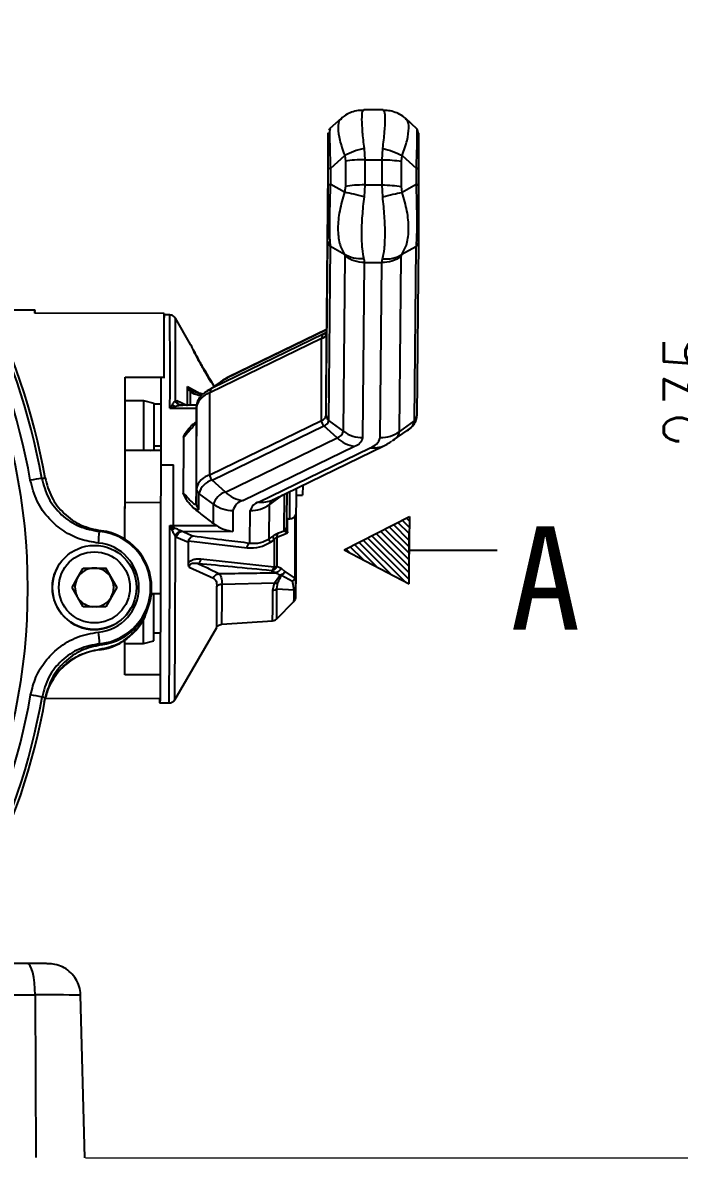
# Model space of a CAD drawing. Header units: millimetres. Extents: x 2104 to 4053, y 855 to 2233.
# Drawn here: x 2743.7 to 2845.3, y 1947.5 to 2122.7 of the extents above; entities that cross this region are included whole.
import ezdxf

# ---------------------------------------------------------------- set-up
doc = ezdxf.new("R2010")
doc.units = ezdxf.units.MM
doc.layers.add('layer 1', color=7, linetype='Continuous')
doc.layers.add('文字', color=7, linetype='Continuous', lineweight=13)
doc.layers.add('标注', color=3, linetype='Continuous', lineweight=13)
doc.styles.add('SLDTEXTSTYLE1', font='txt.shx', dxfattribs={"width": 0.7, "bigfont": 'gbcbig.shx'})
doc.styles.add('STYLE1', font='txt.shx', dxfattribs={"width": 0.8, "height": 3, "bigfont": 'hzdx.shx'})
doc.dimstyles.new('SLDDIMSTYLE12$0', dxfattribs={"dimtxt": 12, "dimasz": 10, "dimexe": 0, "dimexo": 0.0625, "dimgap": 0.875, "dimtad": 1, "dimdec": 1, "dimlfac": 1.8, "dimrnd": 1e-09, "dimzin": 12, "dimdsep": 46, "dimtxsty": 'SLDTEXTSTYLE1', "dimcen": 0.09, "dimdle": 8.16, "dimclrd": 3, "dimclre": 3, "dimadec": 0, "dimazin": 3, "dimtfac": 1, "dimtdec": 1, "dimtofl": 0, "dimtmove": 0, "dimatfit": 3, "dimfxl": 0, "dimfrac": 2, "dimtolj": 1, "dimlwd": 5, "dimlwe": 5, "dimarcsym": 0})

# ---------------------------------------------------------------- blocks, each defined once
blk = doc.blocks.new('*D57')
at = {"layer": 'Defpoints', "color": 0, "transparency": 16777216}
for p in [(2841.77, 2184.35), (2753.36, 1947.15), (2853.77, 1947.15)]:
    blk.add_point(p, dxfattribs=at)
at = {"layer": '标注', "color": 3, "lineweight": 5, "transparency": 16777216}
blk.add_line((2841.83, 2184.35), (2853.77, 2184.35), dxfattribs=at)
at = {"layer": '标注', "color": 3, "linetype": 'Continuous', "lineweight": 5, "transparency": 16777216}
for p, q in [((2853.77, 2174.35), (2853.77, 1957.15)), ((2753.42, 1947.15), (2853.77, 1947.15))]:
    blk.add_line(p, q, dxfattribs=at)
at = {"layer": '标注', "color": 3, "transparency": 16777216}
for points in [[(2852.1, 2174.35), (2855.44, 2174.35), (2853.77, 2184.35)], [(2852.1, 1957.15), (2855.44, 1957.15), (2853.77, 1947.15)]]:
    blk.add_solid(points, dxfattribs=at)
at = {"layer": '标注', "color": 0, "transparency": 16777216, "insert": (2847.9, 2065.75), "char_height": 10, "attachment_point": 5, "rotation": 90, "style": 'SLDTEXTSTYLE1'}
blk.add_mtext('\\A1;235', dxfattribs=at)

msp = doc.modelspace()

# ---------------------------------------------------------------- hatches: boundary and pattern name
at = {"layer": 'layer 1'}
h = msp.add_hatch(dxfattribs=at)
h.set_pattern_fill('ANSI31', color=256, scale=0.225, angle=90)
h.set_pattern_definition([(135, (1593.9012, -5076.5057), (-0.50513941, -0.50513941), [])])
h.paths.add_polyline_path([(2803.572, 2046.308), (2793.465, 2041.166), (2803.501, 2035.886), (2803.501, 2041.098)])

# ---------------------------------------------------------------- linework, layer by layer
at = {"color": 7, "linetype": 'Continuous', "lineweight": 25}
for p, q in [((2796.481, 2109.137), (2796.37, 2109.012)), ((2799.459, 2109.19), (2796.481, 2109.195)), ((2799.574, 2109.006), (2799.459, 2109.132)), ((2792.959, 2107.848), (2791.228, 2106.296)), ((2793.025, 2107.771), (2792.919, 2107.702)), ((2803.024, 2107.681), (2802.918, 2107.748)), ((2804.702, 2106.269), (2802.985, 2107.824)), ((2790.959, 2105.375), (2790.755, 2083.159)), ((2791.366, 2100.188), (2793.525, 2102.125)), ((2793.525, 2102.125), (2793.637, 2101.253)), ((2796.529, 2103.22), (2796.639, 2101.475)), ((2799.306, 2101.47), (2799.421, 2103.214)), ((2802.304, 2101.237), (2802.417, 2102.108)), ((2802.417, 2102.108), (2804.566, 2100.163)), ((2790.96, 2097.475), (2790.964, 2100.006)), ((2791.362, 2097.656), (2791.366, 2100.188)), ((2793.637, 2101.253), (2793.631, 2097.358)), ((2796.639, 2101.475), (2796.633, 2097.581)), ((2796.639, 2101.475), (2799.306, 2101.47)), ((2799.3, 2097.576), (2799.306, 2101.47)), ((2802.298, 2097.342), (2802.304, 2101.237)), ((2804.566, 2100.163), (2804.562, 2097.632)), ((2804.964, 2099.98), (2804.96, 2097.448)), ((2793.517, 2096.448), (2791.362, 2097.656)), ((2793.631, 2097.358), (2793.517, 2096.448)), ((2796.633, 2097.581), (2796.518, 2095.76)), ((2796.633, 2097.581), (2799.3, 2097.576)), ((2799.41, 2095.754), (2799.3, 2097.576)), ((2802.409, 2096.431), (2802.298, 2097.342)), ((2804.562, 2097.632), (2802.409, 2096.431)), ((2790.687, 2061.921), (2790.935, 2088.823)), ((2791.086, 2061.141), (2791.334, 2088.043)), ((2793.489, 2086.834), (2791.334, 2088.043)), ((2804.534, 2088.018), (2802.381, 2086.818)), ((2804.534, 2088.018), (2804.286, 2061.116)), ((2804.935, 2088.796), (2804.687, 2061.894)), ((2793.35, 2059.481), (2793.599, 2086.543)), ((2793.489, 2086.834), (2793.599, 2086.543)), ((2796.489, 2086.146), (2796.598, 2085.564)), ((2799.265, 2085.559), (2799.381, 2086.141)), ((2802.017, 2059.465), (2802.266, 2086.527)), ((2802.266, 2086.527), (2802.381, 2086.818)), ((2796.349, 2058.502), (2796.598, 2085.564)), ((2796.598, 2085.564), (2799.265, 2085.559)), ((2799.016, 2058.497), (2799.265, 2085.559)), ((2790.752, 2082.554), (2790.732, 2077.766)), ((2745.6, 2078.211), (2738.797, 2078.223)), ((2745.543, 2077.843), (2745.659, 2077.842)), ((2745.595, 2078.211), (2745.584, 2078.211)), ((2745.659, 2077.842), (2745.595, 2078.203)), ((2765.6, 2077.706), (2745.6, 2077.743)), ((2765.6, 2077.706), (2765.598, 2077.074)), ((2765.599, 2077.672), (2765.599, 2077.474)), ((2765.599, 2077.672), (2765.599, 2077.672)), ((2765.599, 2077.474), (2765.599, 2077.672)), ((2766.484, 2077.472), (2765.599, 2077.474)), ((2769.69, 2072.899), (2767.35, 2076.971)), ((2790.727, 2076.858), (2790.706, 2074.578)), ((2789.953, 2073.81), (2772.674, 2065.41)), ((2790.316, 2074.55), (2773.037, 2066.149)), ((2790.712, 2075.176), (2775.093, 2067.583)), ((2790.712, 2075.229), (2775.618, 2067.891)), ((2789.934, 2061.153), (2789.953, 2073.81)), ((2790.316, 2074.55), (2790.708, 2074.823)), ((2790.687, 2061.921), (2790.706, 2074.578)), ((2759.574, 2064.217), (2759.581, 2067.852)), ((2759.581, 2067.852), (2765.581, 2067.841)), ((2765.581, 2067.696), (2765.581, 2067.841)), ((2774.241, 2067.094), (2772.085, 2065.604)), ((2773.037, 2066.149), (2775.093, 2067.583)), ((2769.227, 2066.404), (2769.362, 2066.082)), ((2769.227, 2066.404), (2769.421, 2066.149)), ((2769.227, 2066.404), (2771.183, 2065.307)), ((2771.109, 2065.345), (2770.19, 2065.598)), ((2771.754, 2065.238), (2771.033, 2065.357)), ((2772.655, 2052.752), (2772.674, 2065.41)), ((2762.468, 2064.212), (2759.574, 2064.217)), ((2764.067, 2063.78), (2762.468, 2064.212)), ((2765.063, 2063.698), (2764.068, 2063.7)), ((2766.501, 2063.04), (2766.878, 2063.64)), ((2766.501, 2063.04), (2767.253, 2063.33)), ((2767.367, 2064.233), (2767.55, 2064.179)), ((2769.226, 2063.438), (2767.55, 2064.179)), ((2767.992, 2063.505), (2767.907, 2063.578)), ((2767.911, 2063.584), (2767.946, 2063.585)), ((2770.627, 2063.514), (2768.171, 2063.518)), ((2768.232, 2063.517), (2768.416, 2063.491)), ((2770.602, 2063.298), (2770.58, 2060.938)), ((2770.583, 2050.64), (2770.602, 2063.298)), ((2766.501, 2063.04), (2770.6, 2063.033)), ((2772.655, 2052.752), (2789.934, 2061.153)), ((2773.016, 2051.934), (2790.295, 2060.335)), ((2792.346, 2058.458), (2790.295, 2060.335)), ((2793.35, 2059.481), (2791.086, 2061.141)), ((2804.286, 2061.116), (2802.017, 2059.465)), ((2775.067, 2050.057), (2792.346, 2058.458)), ((2801.048, 2058.098), (2803.204, 2059.588)), ((2765.059, 2056.492), (2759.56, 2056.502)), ((2763.515, 2056.494), (2764.053, 2056.638)), ((2765.05, 2057.182), (2764.058, 2057.184)), ((2777.783, 2048.79), (2795.062, 2057.19)), ((2780.198, 2048.529), (2797.478, 2056.929)), ((2782.392, 2048.9), (2799.671, 2057.301)), ((2765.068, 2054.316), (2767.068, 2054.312)), ((2775.067, 2050.057), (2773.016, 2051.934)), ((2787.029, 2051.155), (2787.025, 2049.6)), ((2770.562, 2048.281), (2770.583, 2050.64)), ((2770.96, 2047.501), (2770.982, 2049.861)), ((2773.246, 2048.201), (2770.982, 2049.861)), ((2783.912, 2049.639), (2781.913, 2048.185)), ((2784.181, 2049.77), (2784.129, 2044.109)), ((2784.577, 2049.963), (2784.542, 2046.126)), ((2786.054, 2049.602), (2787.025, 2049.6)), ((2759.545, 2048.502), (2765.044, 2048.492)), ((2773.219, 2045.222), (2773.246, 2048.201)), ((2781.864, 2042.869), (2781.913, 2048.185)), ((2782.396, 2048.904), (2782.392, 2048.9)), ((2776.245, 2047.222), (2776.215, 2044.004)), ((2778.865, 2042.2), (2778.911, 2047.217)), ((2784.542, 2046.126), (2784.53, 2044.887)), ((2784.54, 2045.955), (2785.039, 2045.954)), ((2766.474, 2044.91), (2767.052, 2044.909)), ((2767.052, 2044.909), (2773.684, 2044.897)), ((2768.387, 2044.018), (2768.204, 2044.075)), ((2768.387, 2044.018), (2776.215, 2044.004)), ((2784.129, 2044.109), (2784.26, 2044.043)), ((2784.26, 2044.042), (2784.68, 2043.775)), ((2784.519, 2044.521), (2784.503, 2044.664)), ((2784.54, 2044.439), (2784.511, 2044.481)), ((2784.529, 2044.876), (2784.529, 2044.646)), ((2784.529, 2044.646), (2784.566, 2044.431)), ((2784.566, 2044.431), (2784.68, 2043.775)), ((2767.519, 2043.122), (2767.336, 2043.23)), ((2767.519, 2043.122), (2769.349, 2042.353)), ((2769.372, 2042.523), (2778.431, 2041.476)), ((2781.864, 2042.869), (2782.447, 2043.273)), ((2782.03, 2042.321), (2782.612, 2042.711)), ((2782.602, 2038.47), (2771.285, 2039.697)), ((2749.105, 2038.457), (2749.093, 2038.435)), ((2751.346, 2035.331), (2753.069, 2038.336)), ((2752.201, 2036.821), (2753.062, 2038.324)), ((2753.062, 2038.324), (2753.069, 2038.336)), ((2753.062, 2038.324), (2754.794, 2038.329)), ((2753.069, 2038.336), (2756.533, 2038.347)), ((2754.794, 2038.329), (2756.526, 2038.335)), ((2756.526, 2038.335), (2756.533, 2038.347)), ((2756.526, 2038.335), (2757.397, 2036.838)), ((2756.533, 2038.347), (2758.274, 2035.353)), ((2769.494, 2038.455), (2773.216, 2036.779)), ((2782.652, 2036.046), (2783.472, 2037.203)), ((2783.015, 2038.639), (2783.678, 2038.318)), ((2783.678, 2038.318), (2784.268, 2037.793)), ((2783.755, 2037.218), (2785.468, 2036.308)), ((2784.268, 2037.793), (2785.849, 2036.735)), ((2751.346, 2035.331), (2752.201, 2036.821)), ((2753.088, 2032.337), (2751.346, 2035.331)), ((2758.274, 2035.353), (2756.552, 2032.347)), ((2757.397, 2036.838), (2758.267, 2035.341)), ((2774.559, 2035.867), (2782.652, 2036.046)), ((2782.403, 2034.912), (2782.652, 2036.046)), ((2783.041, 2035.121), (2783.167, 2036.034)), ((2785.701, 2034.969), (2785.468, 2036.308)), ((2785.987, 2035.476), (2785.966, 2036.887)), ((2764.002, 2034.219), (2763.615, 2034.323)), ((2763.62, 2034.378), (2765, 2034.375)), ((2783.041, 2035.121), (2785.701, 2034.969)), ((2756.552, 2032.347), (2753.088, 2032.337)), ((2760.5, 2032.199), (2760.512, 2032.221)), ((2783.012, 2030.48), (2785.685, 2033.143)), ((2774.524, 2029.657), (2782.374, 2030.191)), ((2763.996, 2028.342), (2764.986, 2028.34)), ((2767.238, 2017.971), (2773.727, 2029.161)), ((2759.494, 2021.839), (2759.504, 2026.656)), ((2759.504, 2026.656), (2762.388, 2026.65)), ((2762.388, 2026.65), (2763.989, 2027.076)), ((2755.62, 2025.785), (2755.62, 2025.706)), ((2764.981, 2021.829), (2759.494, 2021.839)), ((2747.316, 2018.207), (2764.949, 2018.174)), ((2764.949, 2017.475), (2766.371, 2017.473)), ((2744.444, 1977.176), (2742.395, 1977.182)), ((2745.642, 1972.333), (2745.769, 1947.191)), ((2753.354, 1947.147), (2752.677, 1972.292))]:
    msp.add_line(p, q, dxfattribs=at)
at = {"color": 7, "linetype": 'Continuous', "lineweight": 25, "flags": 128}
for points in [[(2745.6, 2077.743), (2745.6, 2077.951), (2745.6, 2078.098), (2745.6, 2078.184), (2745.6, 2078.211), (2745.6, 2078.182)], [(2765.581, 2067.841), (2765.584, 2069.691), (2765.588, 2071.386), (2765.59, 2072.914), (2765.593, 2074.263), (2765.595, 2075.425), (2765.597, 2076.39), (2765.598, 2077.152), (2765.6, 2077.706)], [(2759.534, 2042.789), (2759.534, 2042.857), (2759.54, 2046.181), (2759.546, 2049.529), (2759.553, 2052.861), (2759.559, 2056.135), (2759.565, 2059.31), (2759.571, 2062.345), (2759.576, 2065.205), (2759.581, 2067.852)], [(2765.081, 2067.697), (2765.08, 2065.948), (2765.079, 2063.284), (2765.076, 2060.435), (2765.072, 2057.434), (2765.068, 2054.316)], [(2774.365, 2067.178), (2774.307, 2067.139), (2774.241, 2067.094)], [(2775.093, 2067.583), (2774.673, 2067.363), (2774.365, 2067.178)], [(2775.093, 2067.583), (2775.393, 2067.772), (2775.618, 2067.891)], [(2769.226, 2063.438), (2769.226, 2063.83), (2769.226, 2064.217), (2769.226, 2064.597), (2769.226, 2064.971), (2769.226, 2065.339), (2769.227, 2065.701), (2769.227, 2066.056), (2769.227, 2066.404)], [(2769.659, 2063.515), (2769.659, 2063.827), (2769.659, 2064.138), (2769.659, 2064.445), (2769.659, 2064.748), (2769.659, 2065.046), (2769.659, 2065.341), (2769.659, 2065.63)], [(2759.56, 2056.502), (2759.56, 2056.568), (2759.561, 2057.117), (2759.562, 2057.969), (2759.564, 2059.042), (2759.567, 2060.23), (2759.569, 2061.417), (2759.571, 2062.486), (2759.572, 2063.333), (2759.573, 2063.876), (2759.574, 2064.06)], [(2770.58, 2060.938), (2770.579, 2059.437), (2770.577, 2057.904), (2770.575, 2056.344), (2770.572, 2054.761), (2770.57, 2053.159), (2770.567, 2051.542), (2770.564, 2049.915), (2770.562, 2048.281)], [(2768.574, 2058.516), (2768.572, 2057.483), (2768.571, 2056.437), (2768.57, 2055.378), (2768.568, 2054.309), (2768.566, 2053.231), (2768.565, 2052.144), (2768.563, 2051.052), (2768.561, 2049.955)], [(2800.924, 2058.014), (2800.982, 2058.053), (2801.048, 2058.098)], [(2765.068, 2054.316), (2765.063, 2051.118), (2765.057, 2047.877), (2765.051, 2044.631), (2765.044, 2041.419), (2765.037, 2038.277), (2765.029, 2035.244), (2765.021, 2032.354), (2765.013, 2029.641), (2765.005, 2027.137), (2764.996, 2024.872), (2764.988, 2022.872), (2764.98, 2021.16), (2764.973, 2019.757), (2764.965, 2018.679), (2764.959, 2017.938), (2764.952, 2017.544), (2764.947, 2017.5), (2764.942, 2017.808), (2764.939, 2018.174)], [(2767.052, 2044.909), (2767.054, 2046.09), (2767.056, 2047.273), (2767.058, 2048.456), (2767.061, 2049.637), (2767.063, 2050.816), (2767.064, 2051.989), (2767.066, 2053.155), (2767.068, 2054.312)], [(2759.534, 2042.789), (2759.536, 2043.716), (2759.541, 2046.46), (2759.545, 2048.502)], [(2784.68, 2043.775), (2784.681, 2044.238), (2784.682, 2044.704), (2784.683, 2045.173), (2784.684, 2045.643), (2784.685, 2046.083)], [(2785.849, 2036.735), (2785.855, 2038.492), (2785.861, 2040.478), (2785.866, 2042.642), (2785.872, 2044.93), (2785.875, 2046.402)], [(2786.002, 2037.121), (2786.008, 2038.815), (2786.014, 2040.729), (2786.019, 2042.815), (2786.025, 2045.02), (2786.028, 2046.788)], [(2783.275, 2043.759), (2783.753, 2043.955), (2784.129, 2044.109)], [(2769.341, 2039.115), (2769.342, 2039.513), (2769.343, 2039.913), (2769.344, 2040.316), (2769.345, 2040.72), (2769.346, 2041.126), (2769.347, 2041.533), (2769.348, 2041.942), (2769.349, 2042.353)], [(2782.612, 2042.711), (2782.611, 2042.162), (2782.61, 2041.618), (2782.609, 2041.079), (2782.607, 2040.545), (2782.606, 2040.016), (2782.604, 2039.494), (2782.603, 2038.979), (2782.602, 2038.47)], [(2783.027, 2043.101), (2783.025, 2042.523), (2783.024, 2041.949), (2783.023, 2041.381), (2783.021, 2040.819), (2783.02, 2040.263), (2783.018, 2039.714), (2783.017, 2039.172), (2783.015, 2038.639)], [(2783.027, 2043.101), (2783.953, 2043.479), (2784.68, 2043.775)], [(2759.494, 2021.839), (2759.498, 2023.603), (2759.502, 2025.673), (2759.504, 2027.166)], [(2759.504, 2026.656), (2759.504, 2026.766), (2759.504, 2027.166)], [(2745.642, 1972.333), (2745.615, 1973.288), (2745.544, 1974.201), (2745.432, 1975.039), (2745.283, 1975.772), (2745.102, 1976.371), (2744.897, 1976.814), (2744.675, 1977.086), (2744.444, 1977.176)]]:
    msp.add_lwpolyline(points, dxfattribs=at)
at = {"color": 7, "linetype": 'Continuous', "lineweight": 25}
for centre, radius in [((2649.796, 2035.183), 94.663), ((2754.809, 2035.339), 6.5), ((2754.81, 2035.342), 5.5)]:
    msp.add_circle(centre, radius, dxfattribs=at)
for centre, radius, start, end in [((2649.793, 2035.177), 98.358, 9.97103, 80.17554), ((2649.776, 2035.144), 98.897, 9.98805, 80.15852), ((2649.796, 2035.182), 96.56, 9.97103, 80.17554), ((1282.745, 2068.536), 1483.766, 359.787804, 0.345097), ((1414.188, 2068.751), 1353.186, 359.808689, 0.348016), ((2790.843, 2073.832), 0.891, 126.27936, 181.38624), ((2789.657, 2074.853), 1.084, 285.80968, 345.28933), ((2789.186, 2076.946), 2.65, 295.24418, 305.37832), ((2768.926, 2066.53), 0.625, 314.19082, 322.46077), ((2770.809, 2064.788), 1.425, 134.50456, 143.7613), ((2773.486, 2062.541), 2.982, 105.80968, 165.28933), ((2775.356, 2061.017), 5.632, 114.31767, 132.14262), ((2773.564, 2065.431), 0.891, 126.27965, 181.38624), ((1717.396, 2061.98), 1045.074, 359.699377, 0.122379), ((2038.781, 2061.575), 725.29, 359.609932, 0.174176), ((2767.889, 2064.483), 1.317, 219.82595, 241.14282), ((2789.639, 2062.196), 1.084, 285.80968, 345.28934), ((2791.653, 2061.923), 0.966, 180.13473, 234.04922), ((2803.722, 2061.899), 0.965, 305.75488, 359.70234), ((2791.052, 2061.157), 1.118, 180.24064, 227.4025), ((2789.985, 2061.43), 1.138, 285.80916, 345.29049), ((2802.211, 2061.439), 2.1, 298.20725, 351.16182), ((2791.952, 2059.848), 1.446, 285.80968, 345.28933), ((2795.641, 2061.975), 4.819, 226.87008, 263.10388), ((2796.352, 2063.593), 5.091, 233.86445, 269.96206), ((2794.557, 2058.972), 1.852, 285.80968, 345.28933), ((2796.874, 2059.059), 2.214, 285.80968, 345.28933), ((2799.032, 2063.584), 5.087, 269.81807, 305.9323), ((2800.16, 2059.754), 1.879, 298.20725, 351.16182), ((2797.933, 2060.901), 3.997, 263.45746, 295.77052), ((2773.467, 2049.883), 2.982, 105.80968, 165.28933), ((2773.772, 2052.757), 1.118, 180.24064, 227.40217), ((2776.374, 1875.274), 179.41, 99.53162, 100.10446), ((2773.814, 2049.117), 2.927, 105.8094, 165.28943), ((2771.549, 2050.643), 0.966, 180.13471, 234.04896), ((2775.781, 2047.536), 2.62, 105.80968, 165.28933), ((2778.361, 2053.574), 4.819, 226.87009, 263.10389), ((2158.888, 2050.796), 626.169, 359.556913, 359.945099), ((2277.005, 2050.942), 509.052, 359.55152, 359.97077), ((2776.248, 2052.313), 5.091, 233.86445, 269.96206), ((2778.386, 2046.66), 2.214, 105.80968, 165.28933), ((2780.703, 2046.747), 1.852, 105.80968, 165.28933), ((2778.928, 2052.304), 5.087, 269.81792, 305.9322), ((2780.654, 2052.5), 3.997, 263.45746, 295.77041), ((2782.931, 2048.028), 1.03, 118.70132, 171.24577), ((2431.107, 2072.725), 325.761, 354.62321, 354.93873), ((2754.793, 2035.311), 8.712, 275.44582, 84.70086), ((2754.776, 2035.279), 8.89, 276.98978, 83.15691), ((-1020.547, 2045.395), 3787.021, 359.577542, 359.992665), ((2769.345, 2041.938), 3.526, 130.58235, 137.10171), ((-618.797, 2043.654), 3386.133, 359.565433, 359.992842), ((2783.401, 2043.249), 0.954, 178.53629, 214.28679), ((2783.923, 2043.139), 0.897, 136.25638, 182.45189), ((2754.796, 2035.317), 6.912, 275.44583, 84.70085), ((2754.796, 2035.317), 6.5, 151.3368, 331.33626), ((2754.803, 2035.329), 3, 90.17977, 150.17994), ((2754.803, 2035.329), 3, 30.18021, 90.17985), ((2782.395, 2039.575), 1.123, 280.60062, 303.54163), ((2785.066, 2037.154), 0.937, 295.39792, 358.00277), ((2785.413, 2037.132), 0.59, 317.63471, 358.94086), ((2754.803, 2035.329), 3, 150.18007, 204.99697), ((2754.803, 2035.329), 3, 330.18008, 30.18027), ((2368.24, 2034.622), 405.523, 359.22834, 0.13034), ((2384.227, 2034.951), 390.333, 359.22278, 0.13442), ((2784.887, 2037.208), 1.072, 302.82082, 333.78084), ((2754.803, 2035.329), 3, 215.36346, 264.93578), ((2754.803, 2035.329), 3, 275.42388, 330.17995), ((2038.716, 2032.014), 725.29, 359.609932, 0.174176), ((2433.884, 2034.707), 348.52, 359.25748, 0.03361), ((2438.195, 2034.931), 344.845, 359.26054, 0.03172), ((2708.407, 2034.707), 77.294, 358.84083, 0.19433), ((2754.518, 2034.538), 8.9, 277.11175, 344.0623), ((2227.626, 2030.51), 534.776, 359.58645, 359.98901), ((2520.952, 2005.639), 235.606, 5.1137, 5.55264), ((2756.858, 2015.783), 10, 97.11174, 169.98691), ((2649.798, 2035.182), 96.559, 279.97048, 350.17569), ((2649.795, 2035.177), 98.356, 279.97048, 350.17569), ((2649.777, 2035.145), 98.896, 279.98751, 350.15867), ((2719.993, 1872.188), 148.628, 79.64479, 80.33698), ((2747.573, 3167.627), 1195.295, 269.54424, 269.907443), ((2745.908, 1421.747), 550.586, 89.29554, 90.02769)]:
    msp.add_arc(centre, radius, start, end, dxfattribs=at)
msp.add_ellipse((2744.551, 2048.213), major_axis=(1.033, 29.998), ratio=0.0060211, start_param=0.000196, end_param=0.1570316, dxfattribs=at)
for points, knots in [([(2796.373, 2109.123), (2796.032, 2109.105), (2795.342, 2109.069), (2794.348, 2108.746), (2793.504, 2108.308), (2793.066, 2107.907), (2792.885, 2107.742)], [0, 0, 0, 0, 0.2655793, 0.5371604, 0.8089121, 1, 1, 1, 1]), ([(2796.37, 2109.012), (2796.325, 2108.983), (2796.18, 2108.891), (2796.128, 2107.786), (2796.21, 2105.871), (2796.422, 2104.105), (2796.529, 2103.22)], [0, 0, 0, 0, 0.130481, 0.4195627, 0.708722, 1, 1, 1, 1]), ([(2799.421, 2103.214), (2799.529, 2104.1), (2799.744, 2105.864), (2799.826, 2107.779), (2799.77, 2108.885), (2799.62, 2108.977), (2799.574, 2109.006)], [0, 0, 0, 0, 0.291277, 0.580435, 0.8695156, 1, 1, 1, 1]), ([(2803.007, 2107.762), (2802.842, 2107.914), (2802.42, 2108.301), (2801.595, 2108.731), (2800.603, 2109.058), (2799.913, 2109.098), (2799.572, 2109.117)], [0, 0, 0, 0, 0.1773745, 0.4537399, 0.7299254, 1, 1, 1, 1]), ([(2792.919, 2107.702), (2792.865, 2107.673), (2792.551, 2107.503), (2792.453, 2106.429), (2792.662, 2104.582), (2793.237, 2102.946), (2793.525, 2102.125)], [0, 0, 0, 0, 0.063268, 0.3746954, 0.6862063, 1, 1, 1, 1]), ([(2802.417, 2102.108), (2802.707, 2102.928), (2803.285, 2104.562), (2803.492, 2106.408), (2803.392, 2107.481), (2803.076, 2107.652), (2803.024, 2107.681)], [0, 0, 0, 0, 0.3142358, 0.6261853, 0.9380513, 1, 1, 1, 1]), ([(2790.964, 2100.006), (2790.965, 2100.771), (2790.967, 2102.194), (2790.968, 2103.902), (2790.967, 2105.118), (2790.965, 2105.77), (2790.961, 2105.513), (2790.959, 2105.375)], [0, 0, 0, 0, 0.20872371, 0.38836947, 0.55468562, 0.75997191, 1, 1, 1, 1]), ([(2791.231, 2106.287), (2791.221, 2106.278), (2791.151, 2106.215), (2791.107, 2106.131), (2791.069, 2106.06)], [0, 0, 0, 0, 0.15119103, 1, 1, 1, 1]), ([(2791.366, 2100.188), (2791.329, 2101.268), (2791.262, 2103.27), (2791.234, 2105.363), (2791.25, 2106.348), (2791.29, 2106.242), (2791.303, 2106.211)], [0, 0, 0, 0, 0.3258743, 0.6036927, 0.8816137, 1, 1, 1, 1]), ([(2804.627, 2106.183), (2804.64, 2106.214), (2804.686, 2106.318), (2804.705, 2105.323), (2804.676, 2103.228), (2804.604, 2101.235), (2804.566, 2100.163)], [0, 0, 0, 0, 0.118836, 0.3972893, 0.6759167, 1, 1, 1, 1]), ([(2804.964, 2103.659), (2804.964, 2104.086), (2804.964, 2105.008), (2804.93, 2105.836), (2804.735, 2106.111), (2804.666, 2106.208)], [0, 0, 0, 0, 0.358739, 0.7752182, 1, 1, 1, 1]), ([(2804.959, 2105.349), (2804.961, 2105.476), (2804.964, 2105.714), (2804.967, 2105.291), (2804.968, 2104.273), (2804.967, 2102.491), (2804.965, 2100.86), (2804.964, 2099.98)], [0, 0, 0, 0, 0.2085412, 0.3881399, 0.5544367, 0.759769, 1, 1, 1, 1]), ([(2796.529, 2103.219), (2795.985, 2103.08), (2794.897, 2102.8), (2793.983, 2102.35), (2793.525, 2102.125)], [0, 0, 0, 0, 0.50000229, 1, 1, 1, 1]), ([(2799.421, 2103.214), (2799.961, 2103.073), (2801.047, 2102.79), (2801.959, 2102.336), (2802.417, 2102.108)], [0, 0, 0, 0, 0.4968674, 1, 1, 1, 1]), ([(2790.936, 2089.072), (2790.938, 2089.244), (2790.94, 2089.625), (2790.945, 2090.821), (2790.951, 2092.554), (2790.956, 2094.868), (2790.959, 2096.562), (2790.96, 2097.475)], [0, 0, 0, 0, 0.1567304, 0.348086, 0.5252691, 0.7440429, 1, 1, 1, 1]), ([(2791.334, 2088.043), (2791.299, 2088.434), (2791.234, 2089.16), (2791.212, 2091.485), (2791.25, 2094.427), (2791.323, 2096.527), (2791.362, 2097.656)], [0, 0, 0, 0, 0.2702915, 0.5008839, 0.7316205, 1, 1, 1, 1]), ([(2804.562, 2097.632), (2804.597, 2096.493), (2804.663, 2094.383), (2804.686, 2091.436), (2804.647, 2089.126), (2804.573, 2088.405), (2804.534, 2088.018)], [0, 0, 0, 0, 0.2705363, 0.5011773, 0.7319034, 1, 1, 1, 1]), ([(2804.96, 2097.448), (2804.959, 2096.658), (2804.957, 2095.189), (2804.952, 2093.072), (2804.947, 2091.209), (2804.941, 2089.6), (2804.937, 2089.078), (2804.935, 2088.796)], [0, 0, 0, 0, 0.2087237, 0.3883695, 0.5546856, 0.7599719, 1, 1, 1, 1]), ([(2793.517, 2096.448), (2793.227, 2095.483), (2792.651, 2093.56), (2792.409, 2090.804), (2792.636, 2088.407), (2793.204, 2087.36), (2793.489, 2086.834)], [0, 0, 0, 0, 0.2509317, 0.5000153, 0.7490533, 1, 1, 1, 1]), ([(2796.518, 2095.76), (2795.978, 2095.89), (2794.891, 2096.153), (2793.977, 2096.349), (2793.517, 2096.448)], [0, 0, 0, 0, 0.4968674, 1, 1, 1, 1]), ([(2796.518, 2095.76), (2796.409, 2094.753), (2796.191, 2092.747), (2796.097, 2089.958), (2796.176, 2087.595), (2796.385, 2086.63), (2796.489, 2086.146)], [0, 0, 0, 0, 0.2509316, 0.5000152, 0.7490533, 1, 1, 1, 1]), ([(2799.381, 2086.141), (2799.491, 2086.624), (2799.709, 2087.588), (2799.804, 2089.951), (2799.724, 2092.741), (2799.515, 2094.747), (2799.41, 2095.754)], [0, 0, 0, 0, 0.2509467, 0.4999848, 0.7490685, 1, 1, 1, 1]), ([(2799.41, 2095.754), (2799.953, 2095.884), (2801.041, 2096.142), (2801.953, 2096.335), (2802.409, 2096.431)], [0, 0, 0, 0, 0.5000008, 1, 1, 1, 1]), ([(2802.381, 2086.818), (2802.671, 2087.342), (2803.248, 2088.387), (2803.49, 2090.783), (2803.263, 2093.54), (2802.694, 2095.465), (2802.409, 2096.431)], [0, 0, 0, 0, 0.2509467, 0.4999847, 0.7490684, 1, 1, 1, 1]), ([(2796.489, 2086.146), (2795.945, 2086.138), (2794.858, 2086.122), (2793.945, 2086.597), (2793.489, 2086.834)], [0, 0, 0, 0, 0.4999999, 1, 1, 1, 1]), ([(2799.381, 2086.141), (2799.921, 2086.13), (2801.008, 2086.109), (2801.921, 2086.581), (2802.381, 2086.818)], [0, 0, 0, 0, 0.49686744, 1, 1, 1, 1]), ([(2790.755, 2083.159), (2790.754, 2083.084), (2790.753, 2082.947), (2790.752, 2082.676), (2790.752, 2082.554)], [0, 0, 0, 0, 0.5508938, 1, 1, 1, 1]), ([(2767.364, 2076.929), (2767.338, 2076.979), (2767.263, 2077.126), (2767.043, 2077.318), (2766.763, 2077.458), (2766.569, 2077.457), (2766.492, 2077.457)], [0, 0, 0, 0, 0.1582571, 0.4672751, 0.7878151, 1, 1, 1, 1]), ([(2790.732, 2077.766), (2790.731, 2077.56), (2790.729, 2077.156), (2790.728, 2076.956), (2790.727, 2076.858)], [0, 0, 0, 0, 0.5097088, 1, 1, 1, 1]), ([(2769.655, 2072.954), (2769.654, 2072.954), (2769.642, 2072.974), (2769.671, 2072.903), (2769.746, 2072.732), (2769.938, 2072.325), (2770.331, 2071.525), (2770.775, 2070.689), (2771.008, 2070.251)], [0, 0, 0, 0, 0.0035147, 0.1343787, 0.2670283, 0.4024902, 0.6866685, 1, 1, 1, 1]), ([(2772.027, 2068.653), (2771.741, 2069.148), (2771.182, 2070.115), (2770.553, 2071.278), (2770.164, 2072.012), (2769.94, 2072.435), (2769.776, 2072.745), (2769.718, 2072.848), (2769.69, 2072.899)], [0, 0, 0, 0, 0.2761052, 0.5399605, 0.6646183, 0.7810211, 0.8926751, 1, 1, 1, 1]), ([(2771.008, 2070.251), (2771.283, 2069.754), (2771.833, 2068.76), (2772.684, 2067.372), (2773.106, 2066.747), (2773.308, 2066.449)], [0, 0, 0, 0, 0.3429205, 0.6863659, 1, 1, 1, 1]), ([(2773.356, 2066.483), (2773.185, 2066.753), (2772.813, 2067.339), (2772.302, 2068.193), (2772.027, 2068.653)], [0, 0, 0, 0, 0.4613627, 1, 1, 1, 1]), ([(2775.618, 2067.891), (2775.334, 2067.754), (2774.943, 2067.565), (2774.577, 2067.301), (2774.478, 2067.229)], [0, 0, 0, 0, 0.7275003, 1, 1, 1, 1]), ([(2769.362, 2066.082), (2769.412, 2065.988), (2769.499, 2065.828), (2769.612, 2065.689), (2769.659, 2065.63)], [0, 0, 0, 0, 0.5830316, 1, 1, 1, 1]), ([(2769.81, 2065.804), (2769.734, 2065.861), (2769.592, 2065.966), (2769.475, 2066.091), (2769.421, 2066.149)], [0, 0, 0, 0, 0.5364801, 1, 1, 1, 1]), ([(2769.659, 2065.63), (2769.781, 2065.55), (2770.043, 2065.378), (2770.614, 2065.146), (2771.042, 2065.061), (2771.322, 2065.006)], [0, 0, 0, 0, 0.2320046, 0.4979825, 1, 1, 1, 1]), ([(2769.81, 2065.804), (2769.89, 2065.754), (2770.021, 2065.672), (2770.146, 2065.62), (2770.196, 2065.6)], [0, 0, 0, 0, 0.6084364, 1, 1, 1, 1]), ([(2771.479, 2065.097), (2771.293, 2064.903), (2770.927, 2064.519), (2770.648, 2063.882), (2770.614, 2063.461), (2770.602, 2063.305)], [0, 0, 0, 0, 0.3918062, 0.7742593, 1, 1, 1, 1]), ([(2770.924, 2065.348), (2770.965, 2065.358), (2771.05, 2065.378), (2771.164, 2065.317), (2771.261, 2065.196), (2771.302, 2065.068), (2771.322, 2065.006)], [0, 0, 0, 0, 0.2454954, 0.5, 0.7545047, 1, 1, 1, 1]), ([(2766.878, 2063.64), (2766.977, 2063.783), (2767.153, 2064.034), (2767.303, 2064.173), (2767.367, 2064.233)], [0, 0, 0, 0, 0.5684211, 1, 1, 1, 1]), ([(2767.253, 2063.33), (2767.473, 2063.397), (2767.822, 2063.502), (2768.121, 2063.513), (2768.232, 2063.517)], [0, 0, 0, 0, 0.6290875, 1, 1, 1, 1]), ([(2768.232, 2063.517), (2768.137, 2063.524), (2767.942, 2063.54), (2767.678, 2063.696), (2767.469, 2063.932), (2767.4, 2064.134), (2767.367, 2064.233)], [0, 0, 0, 0, 0.2432266, 0.5000017, 0.7567759, 1, 1, 1, 1]), ([(2768.416, 2063.491), (2768.317, 2063.49), (2768.114, 2063.488), (2767.843, 2063.632), (2767.635, 2063.868), (2767.578, 2064.077), (2767.55, 2064.179)], [0, 0, 0, 0, 0.2423334, 0.4999392, 0.757578, 1, 1, 1, 1]), ([(2802.975, 2059.463), (2803.244, 2059.639), (2803.796, 2060), (2804.334, 2060.647), (2804.643, 2061.309), (2804.675, 2061.73), (2804.687, 2061.887)], [0, 0, 0, 0, 0.2864826, 0.5880535, 0.8470996, 1, 1, 1, 1]), ([(2770.529, 2060.827), (2770.505, 2060.79), (2770.451, 2060.704), (2770.287, 2060.488), (2769.955, 2060.079), (2769.356, 2059.38), (2768.854, 2058.826), (2768.574, 2058.516)], [0, 0, 0, 0, 0.0869463, 0.2001877, 0.3216681, 0.6201156, 1, 1, 1, 1]), ([(2768.574, 2058.516), (2768.766, 2058.937), (2769.05, 2059.561), (2769.543, 2060.044), (2769.704, 2060.202)], [0, 0, 0, 0, 0.6740036, 1, 1, 1, 1]), ([(2770.511, 2060.82), (2770.468, 2060.815), (2770.372, 2060.802), (2770.076, 2060.569), (2769.799, 2060.347), (2769.667, 2060.24)], [0, 0, 0, 0, 0.2958671, 0.6635897, 1, 1, 1, 1]), ([(2770.58, 2060.938), (2770.578, 2060.92), (2770.576, 2060.898), (2770.535, 2060.836), (2770.529, 2060.827)], [0, 0, 0, 0, 0.8538467, 1, 1, 1, 1]), ([(2799.671, 2057.301), (2799.955, 2057.438), (2800.346, 2057.627), (2800.712, 2057.891), (2800.812, 2057.963)], [0, 0, 0, 0, 0.7275003, 1, 1, 1, 1]), ([(2755.435, 2042.199), (2754.485, 2042.356), (2752.59, 2042.669), (2749.992, 2043.987), (2747.662, 2045.951), (2745.763, 2048.619), (2745.186, 2050.806), (2744.898, 2051.901)], [0, 0, 0, 0, 0.18727158, 0.37365379, 0.56080138, 0.77996953, 1, 1, 1, 1]), ([(2746.665, 2052.207), (2746.76, 2052.225), (2746.929, 2052.257), (2747.099, 2052.285), (2747.174, 2052.297)], [0, 0, 0, 0, 0.56, 1, 1, 1, 1]), ([(2746.665, 2052.207), (2746.956, 2051.155), (2747.536, 2049.05), (2749.629, 2046.472), (2752.374, 2044.597), (2754.523, 2044.19), (2755.598, 2043.986)], [0, 0, 0, 0, 0.2497435, 0.4995348, 0.7496229, 1, 1, 1, 1]), ([(2747.174, 2052.297), (2747.456, 2051.265), (2748.02, 2049.204), (2750.042, 2046.663), (2752.694, 2044.784), (2754.787, 2044.332), (2755.835, 2044.106)], [0, 0, 0, 0, 0.25004665, 0.49944856, 0.74939592, 1, 1, 1, 1]), ([(2770.033, 2047.706), (2769.747, 2048.008), (2769.123, 2048.669), (2768.759, 2049.502), (2768.561, 2049.955)], [0, 0, 0, 0, 0.45684715, 1, 1, 1, 1]), ([(2768.561, 2049.955), (2768.841, 2049.634), (2769.34, 2049.062), (2769.938, 2048.497), (2770.269, 2048.259), (2770.433, 2048.176), (2770.488, 2048.189), (2770.512, 2048.195)], [0, 0, 0, 0, 0.3790957, 0.6772273, 0.7984393, 0.9114532, 1, 1, 1, 1]), ([(2773.219, 2045.222), (2772.63, 2045.685), (2771.571, 2046.516), (2770.506, 2047.34), (2770.033, 2047.706)], [0, 0, 0, 0, 0.5561851, 1, 1, 1, 1]), ([(2770.033, 2047.706), (2770.175, 2047.632), (2770.448, 2047.491), (2770.739, 2047.396), (2770.925, 2047.389), (2770.949, 2047.463), (2770.96, 2047.501)], [0, 0, 0, 0, 0.2692126, 0.5180536, 0.7566326, 1, 1, 1, 1]), ([(2770.512, 2048.195), (2770.517, 2048.195), (2770.558, 2048.195), (2770.56, 2048.241), (2770.562, 2048.281)], [0, 0, 0, 0, 0.1350956, 1, 1, 1, 1]), ([(2770.562, 2048.281), (2770.562, 2048.204), (2770.563, 2048.122), (2770.592, 2048.046), (2770.594, 2048.04)], [0, 0, 0, 0, 0.928029, 1, 1, 1, 1]), ([(2770.594, 2048.04), (2770.615, 2047.974), (2770.659, 2047.836), (2770.785, 2047.649), (2770.902, 2047.55), (2770.96, 2047.501)], [0, 0, 0, 0, 0.3156421, 0.6578211, 1, 1, 1, 1]), ([(2785.04, 2045.954), (2785.164, 2045.967), (2785.387, 2045.991), (2785.654, 2046.149), (2785.831, 2046.326), (2785.94, 2046.503), (2786, 2046.659), (2786.027, 2046.777), (2786.036, 2046.847), (2786.038, 2046.881), (2786.04, 2046.904), (2786.04, 2046.913), (2786.041, 2046.919)], [0, 0, 0, 0, 0.2253581, 0.4036119, 0.5521736, 0.6775076, 0.7799635, 0.8569179, 0.8961328, 0.9227153, 0.951748, 1, 1, 1, 1]), ([(2755.835, 2044.106), (2755.79, 2044.084), (2755.711, 2044.045), (2755.632, 2044.004), (2755.598, 2043.986)], [0, 0, 0, 0, 0.56, 1, 1, 1, 1]), ([(2766.762, 2044.338), (2766.706, 2044.449), (2766.61, 2044.638), (2766.514, 2044.831), (2766.474, 2044.91)], [0, 0, 0, 0, 0.586698, 1, 1, 1, 1]), ([(2766.474, 2044.91), (2766.577, 2044.857), (2766.77, 2044.758), (2766.962, 2044.661), (2767.051, 2044.616)], [0, 0, 0, 0, 0.533477, 1, 1, 1, 1]), ([(2766.849, 2044.167), (2766.833, 2044.198), (2766.804, 2044.255), (2766.775, 2044.313), (2766.762, 2044.338)], [0, 0, 0, 0, 0.5559019, 1, 1, 1, 1]), ([(2767.225, 2044.529), (2767.161, 2044.475), (2767.029, 2044.365), (2766.91, 2044.234), (2766.849, 2044.167)], [0, 0, 0, 0, 0.4869221, 1, 1, 1, 1]), ([(2767.336, 2043.23), (2767.268, 2043.358), (2767.119, 2043.638), (2766.944, 2043.98), (2766.849, 2044.167)], [0, 0, 0, 0, 0.4544713, 1, 1, 1, 1]), ([(2767.225, 2044.529), (2767.193, 2044.545), (2767.135, 2044.574), (2767.077, 2044.603), (2767.051, 2044.616)], [0, 0, 0, 0, 0.55572045, 1, 1, 1, 1]), ([(2768.204, 2044.075), (2768.067, 2044.134), (2767.764, 2044.264), (2767.416, 2044.435), (2767.225, 2044.529)], [0, 0, 0, 0, 0.4520229, 1, 1, 1, 1]), ([(2768.204, 2044.075), (2768.109, 2044.048), (2767.915, 2043.992), (2767.651, 2043.794), (2767.439, 2043.532), (2767.37, 2043.329), (2767.336, 2043.23)], [0, 0, 0, 0, 0.2407228, 0.4965557, 0.7542523, 1, 1, 1, 1]), ([(2767.519, 2043.122), (2767.547, 2043.231), (2767.605, 2043.454), (2767.813, 2043.74), (2768.085, 2043.949), (2768.288, 2043.996), (2768.387, 2044.018)], [0, 0, 0, 0, 0.24242406, 0.50006392, 0.75766899, 1, 1, 1, 1]), ([(2768.387, 2044.018), (2768.699, 2043.884), (2769.261, 2043.643), (2769.816, 2043.401), (2770.063, 2043.294)], [0, 0, 0, 0, 0.55570711, 1, 1, 1, 1]), ([(2773.684, 2044.897), (2773.595, 2044.954), (2773.436, 2045.056), (2773.285, 2045.171), (2773.219, 2045.222)], [0, 0, 0, 0, 0.5586594, 1, 1, 1, 1]), ([(2773.684, 2044.897), (2774.109, 2044.665), (2774.935, 2044.215), (2775.797, 2044.073), (2776.215, 2044.004)], [0, 0, 0, 0, 0.5143894, 1, 1, 1, 1]), ([(2784.503, 2044.663), (2784.48, 2044.591), (2784.434, 2044.448), (2784.305, 2044.257), (2784.188, 2044.158), (2784.129, 2044.109)], [0, 0, 0, 0, 0.3324291, 0.6662145, 1, 1, 1, 1]), ([(2784.529, 2044.646), (2784.526, 2044.591), (2784.519, 2044.48), (2784.464, 2044.32), (2784.38, 2044.17), (2784.3, 2044.085), (2784.26, 2044.042)], [0, 0, 0, 0, 0.2477926, 0.5000002, 0.7522078, 1, 1, 1, 1]), ([(2784.53, 2044.887), (2784.53, 2044.811), (2784.53, 2044.734), (2784.503, 2044.663), (2784.503, 2044.663)], [0, 0, 0, 0, 0.9959527, 1, 1, 1, 1]), ([(2769.372, 2042.523), (2769.365, 2042.492), (2769.351, 2042.436), (2769.349, 2042.378), (2769.349, 2042.353)], [0, 0, 0, 0, 0.5485339, 1, 1, 1, 1]), ([(2769.372, 2042.523), (2769.404, 2042.614), (2769.471, 2042.806), (2769.641, 2043.044), (2769.822, 2043.197), (2769.965, 2043.268), (2770.038, 2043.287), (2770.063, 2043.294)], [0, 0, 0, 0, 0.2338656, 0.499894, 0.7497326, 0.9140094, 1, 1, 1, 1]), ([(2770.063, 2043.294), (2771.759, 2043.086), (2774.704, 2042.726), (2777.627, 2042.356), (2778.865, 2042.2)], [0, 0, 0, 0, 0.5762794, 1, 1, 1, 1]), ([(2778.431, 2041.476), (2779.096, 2041.452), (2780.33, 2041.408), (2781.493, 2042.033), (2782.03, 2042.321)], [0, 0, 0, 0, 0.5390753, 1, 1, 1, 1]), ([(2778.865, 2042.2), (2779.416, 2042.161), (2780.429, 2042.09), (2781.415, 2042.625), (2781.864, 2042.869)], [0, 0, 0, 0, 0.5442934, 1, 1, 1, 1]), ([(2782.03, 2042.321), (2781.999, 2042.382), (2781.937, 2042.505), (2781.88, 2042.662), (2781.852, 2042.79), (2781.86, 2042.843), (2781.864, 2042.869)], [0, 0, 0, 0, 0.2507607, 0.5055916, 0.7575122, 1, 1, 1, 1]), ([(2782.447, 2043.273), (2782.63, 2043.395), (2782.944, 2043.605), (2783.177, 2043.714), (2783.275, 2043.759)], [0, 0, 0, 0, 0.5822537, 1, 1, 1, 1]), ([(2783.027, 2043.101), (2782.997, 2043.083), (2782.934, 2043.048), (2782.79, 2042.918), (2782.683, 2042.793), (2782.612, 2042.711)], [0, 0, 0, 0, 0.2413974, 0.5018091, 1, 1, 1, 1]), ([(2778.431, 2041.476), (2778.453, 2041.561), (2778.499, 2041.735), (2778.605, 2041.954), (2778.73, 2042.122), (2778.821, 2042.174), (2778.865, 2042.2)], [0, 0, 0, 0, 0.2430444, 0.4972249, 0.7528757, 1, 1, 1, 1]), ([(2771.285, 2039.697), (2771.033, 2039.709), (2770.585, 2039.73), (2770.007, 2039.586), (2769.599, 2039.378), (2769.423, 2039.199), (2769.341, 2039.115)], [0, 0, 0, 0, 0.37521, 0.6669858, 0.8447724, 1, 1, 1, 1]), ([(2769.494, 2038.455), (2769.447, 2038.549), (2769.361, 2038.722), (2769.347, 2038.992), (2769.341, 2039.115)], [0, 0, 0, 0, 0.5416834, 1, 1, 1, 1]), ([(2770.885, 2039.004), (2770.708, 2039.031), (2770.407, 2039.077), (2770.036, 2039.053), (2769.812, 2038.988), (2769.691, 2038.929), (2769.593, 2038.854), (2769.522, 2038.758), (2769.487, 2038.655), (2769.478, 2038.552), (2769.488, 2038.489), (2769.494, 2038.455)], [0, 0, 0, 0, 0.3392548, 0.5783472, 0.6635743, 0.7304267, 0.7889961, 0.8436092, 0.8910481, 0.9412032, 1, 1, 1, 1]), ([(2770.885, 2039.004), (2770.926, 2039.029), (2771.011, 2039.081), (2771.126, 2039.241), (2771.223, 2039.448), (2771.264, 2039.615), (2771.285, 2039.697)], [0, 0, 0, 0, 0.2454954, 0.5, 0.7545046, 1, 1, 1, 1]), ([(2770.885, 2039.004), (2771.527, 2038.713), (2772.637, 2038.21), (2773.63, 2037.692), (2774.049, 2037.473)], [0, 0, 0, 0, 0.5786818, 1, 1, 1, 1]), ([(2782.202, 2037.911), (2780.191, 2038.115), (2776.453, 2038.494), (2772.645, 2038.842), (2770.885, 2039.004)], [0, 0, 0, 0, 0.5379635, 1, 1, 1, 1]), ([(2773.216, 2036.779), (2773.254, 2036.865), (2773.333, 2037.042), (2773.534, 2037.258), (2773.779, 2037.416), (2773.96, 2037.455), (2774.049, 2037.473)], [0, 0, 0, 0, 0.242306, 0.4968304, 0.7530428, 1, 1, 1, 1]), ([(2774.049, 2037.473), (2775.689, 2037.5), (2778.628, 2037.547), (2781.567, 2037.593), (2782.865, 2037.614)], [0, 0, 0, 0, 0.5582261, 1, 1, 1, 1]), ([(2774.049, 2037.473), (2774.203, 2037.31), (2774.496, 2036.999), (2774.539, 2036.231), (2774.559, 2035.867)], [0, 0, 0, 0, 0.5262167, 1, 1, 1, 1]), ([(2782.202, 2037.911), (2782.242, 2037.932), (2782.321, 2037.975), (2782.431, 2038.102), (2782.529, 2038.266), (2782.577, 2038.402), (2782.601, 2038.47)], [0, 0, 0, 0, 0.249989, 0.5000113, 0.7500081, 1, 1, 1, 1]), ([(2782.202, 2037.911), (2782.329, 2037.855), (2782.553, 2037.756), (2782.771, 2037.657), (2782.865, 2037.614)], [0, 0, 0, 0, 0.5669451, 1, 1, 1, 1]), ([(2783.678, 2038.318), (2783.64, 2038.231), (2783.563, 2038.052), (2783.365, 2037.834), (2783.127, 2037.673), (2782.951, 2037.633), (2782.865, 2037.614)], [0, 0, 0, 0, 0.2446171, 0.4999989, 0.7553814, 1, 1, 1, 1]), ([(2782.865, 2037.614), (2782.995, 2037.556), (2783.22, 2037.457), (2783.397, 2037.278), (2783.472, 2037.203)], [0, 0, 0, 0, 0.5802265, 1, 1, 1, 1]), ([(2783.167, 2036.034), (2783.274, 2036.267), (2783.452, 2036.652), (2783.64, 2036.989), (2783.722, 2037.149), (2783.746, 2037.199), (2783.755, 2037.217)], [0, 0, 0, 0, 0.5043385, 0.834166, 0.9378931, 1, 1, 1, 1]), ([(2784.268, 2037.793), (2784.224, 2037.721), (2784.137, 2037.577), (2783.943, 2037.401), (2783.74, 2037.283), (2783.587, 2037.229), (2783.507, 2037.21), (2783.483, 2037.205), (2783.475, 2037.204), (2783.472, 2037.203)], [0, 0, 0, 0, 0.2498868, 0.4997726, 0.7496574, 0.9252916, 0.9752659, 0.9907836, 1, 1, 1, 1]), ([(2783.472, 2037.203), (2783.52, 2037.201), (2783.593, 2037.197), (2783.679, 2037.205), (2783.725, 2037.212), (2783.748, 2037.216), (2783.755, 2037.218)], [0, 0, 0, 0, 0.49774733, 0.7571245, 0.91732998, 1, 1, 1, 1]), ([(2784.268, 2037.793), (2784.208, 2037.672), (2784.087, 2037.43), (2783.866, 2037.288), (2783.755, 2037.217)], [0, 0, 0, 0, 0.5000016, 1, 1, 1, 1]), ([(2785.994, 2035.586), (2785.996, 2035.877), (2785.998, 2036.431), (2786.001, 2036.899), (2786.002, 2037.121)], [0, 0, 0, 0, 0.52561413, 1, 1, 1, 1]), ([(2773.216, 2036.779), (2773.378, 2036.659), (2773.681, 2036.434), (2773.737, 2035.828), (2773.763, 2035.545)], [0, 0, 0, 0, 0.5331504, 1, 1, 1, 1]), ([(2782.652, 2036.046), (2782.746, 2036.028), (2782.933, 2035.993), (2783.089, 2036.02), (2783.167, 2036.034)], [0, 0, 0, 0, 0.5000001, 1, 1, 1, 1]), ([(2785.988, 2034.596), (2785.989, 2034.694), (2785.991, 2034.97), (2785.993, 2035.434), (2785.995, 2035.733)], [0, 0, 0, 0, 0.3557317, 1, 1, 1, 1]), ([(2785.735, 2033.205), (2785.749, 2033.218), (2785.811, 2033.279), (2785.88, 2033.408), (2785.939, 2033.558), (2785.964, 2033.668), (2785.972, 2033.728), (2785.976, 2033.765), (2785.979, 2033.8), (2785.981, 2033.843), (2785.982, 2033.927), (2785.985, 2034.118), (2785.987, 2034.47), (2785.988, 2034.596)], [0, 0, 0, 0, 0.0116296, 0.05379, 0.0880238, 0.1121639, 0.1269511, 0.1413228, 0.1632417, 0.21037, 0.3626789, 0.7713566, 1, 1, 1, 1]), ([(2755.62, 2025.785), (2756.675, 2026.028), (2758.785, 2026.515), (2761.26, 2028.621), (2762.695, 2030.539), (2762.892, 2031.732), (2762.915, 2031.872)], [0, 0, 0, 0, 0.3192441, 0.6384882, 0.9577323, 1, 1, 1, 1]), ([(2782.383, 2030.194), (2782.496, 2030.214), (2782.703, 2030.25), (2782.915, 2030.378), (2782.998, 2030.473), (2783.019, 2030.496)], [0, 0, 0, 0, 0.4746366, 0.870142, 1, 1, 1, 1]), ([(2744.94, 2018.707), (2745.172, 2019.641), (2745.634, 2021.505), (2747.156, 2023.99), (2749.301, 2026.155), (2752.112, 2027.834), (2754.337, 2028.235), (2755.452, 2028.436)], [0, 0, 0, 0, 0.1872812, 0.3736777, 0.5607984, 0.7799545, 1, 1, 1, 1]), ([(2773.759, 2029.208), (2773.762, 2029.214), (2773.822, 2029.331), (2774.021, 2029.496), (2774.294, 2029.639), (2774.469, 2029.64), (2774.527, 2029.64)], [0, 0, 0, 0, 0.02239064, 0.43214582, 0.81097377, 1, 1, 1, 1]), ([(2755.62, 2026.639), (2754.548, 2026.433), (2752.403, 2026.021), (2749.664, 2024.144), (2747.574, 2021.56), (2746.997, 2019.45), (2746.708, 2018.395)], [0, 0, 0, 0, 0.2498556, 0.4996698, 0.7497111, 1, 1, 1, 1]), ([(2755.858, 2026.455), (2754.812, 2026.227), (2752.725, 2025.772), (2750.078, 2023.89), (2748.06, 2021.343), (2747.499, 2019.276), (2747.217, 2018.241)], [0, 0, 0, 0, 0.2500652, 0.4994456, 0.7493864, 1, 1, 1, 1]), ([(2755.62, 2026.639), (2755.664, 2026.604), (2755.743, 2026.542), (2755.823, 2026.481), (2755.858, 2026.455)], [0, 0, 0, 0, 0.56, 1, 1, 1, 1]), ([(2747.198, 2018.142), (2747.433, 2018.981), (2747.955, 2020.846), (2749.87, 2023.216), (2752.497, 2025.1), (2754.579, 2025.557), (2755.62, 2025.785)], [0, 0, 0, 0, 0.214447, 0.476298, 0.738149, 1, 1, 1, 1]), ([(2747.217, 2018.241), (2747.122, 2018.269), (2746.952, 2018.319), (2746.783, 2018.372), (2746.708, 2018.395)], [0, 0, 0, 0, 0.56, 1, 1, 1, 1]), ([(2766.365, 2017.488), (2766.407, 2017.483), (2766.565, 2017.466), (2766.809, 2017.558), (2767.048, 2017.718), (2767.2, 2017.898), (2767.28, 2018.039), (2767.303, 2018.108), (2767.308, 2018.122)], [0, 0, 0, 0, 0.1032057, 0.3849642, 0.6106897, 0.801112, 0.9606911, 1, 1, 1, 1]), ([(2747.952, 1977.15), (2747.933, 1977.151), (2747.818, 1977.158), (2747.732, 1977.158), (2747.584, 1977.161), (2747.337, 1977.163), (2746.917, 1977.167), (2746.349, 1977.17), (2745.729, 1977.172), (2745.102, 1977.174), (2744.63, 1977.176), (2744.343, 1977.177), (2744.279, 1977.177)], [0, 0, 0, 0, 0.0133688, 0.0782357, 0.1656843, 0.2896724, 0.440315, 0.5956736, 0.7349475, 0.847885, 0.9660368, 1, 1, 1, 1]), ([(2752.642, 1972.29), (2752.648, 1972.428), (2752.673, 1972.985), (2752.392, 1973.944), (2751.815, 1975.066), (2750.954, 1976.004), (2749.894, 1976.7), (2748.928, 1977.027), (2748.291, 1977.124), (2748.036, 1977.145), (2747.971, 1977.149), (2747.952, 1977.15)], [0, 0, 0, 0, 0.0552743, 0.223544, 0.3918145, 0.5600872, 0.7283674, 0.8967225, 0.9632881, 0.9898355, 1, 1, 1, 1])]:
    msp.add_open_spline(points, degree=3, knots=knots, dxfattribs=at)
for points in [[(2790.964, 2100.006), (2790.969, 2100.024), (2790.98, 2100.059), (2791.064, 2100.109), (2791.189, 2100.154), (2791.307, 2100.177), (2791.366, 2100.188)], [(2796.639, 2101.475), (2796.098, 2101.466), (2795.017, 2101.448), (2794.097, 2101.318), (2793.637, 2101.253)], [(2799.306, 2101.47), (2799.846, 2101.459), (2800.927, 2101.436), (2801.845, 2101.303), (2802.304, 2101.237)], [(2804.964, 2099.98), (2804.959, 2099.998), (2804.949, 2100.033), (2804.866, 2100.083), (2804.742, 2100.128), (2804.624, 2100.151), (2804.566, 2100.163)], [(2790.96, 2097.475), (2790.966, 2097.492), (2790.976, 2097.528), (2791.06, 2097.577), (2791.185, 2097.622), (2791.303, 2097.645), (2791.362, 2097.656)], [(2796.633, 2097.581), (2796.093, 2097.571), (2795.011, 2097.553), (2794.091, 2097.423), (2793.631, 2097.358)], [(2799.3, 2097.576), (2799.84, 2097.564), (2800.921, 2097.542), (2801.839, 2097.409), (2802.298, 2097.342)], [(2804.96, 2097.448), (2804.955, 2097.466), (2804.945, 2097.501), (2804.863, 2097.551), (2804.738, 2097.597), (2804.621, 2097.62), (2804.562, 2097.632)], [(2790.935, 2088.823), (2790.94, 2088.747), (2790.95, 2088.597), (2791.033, 2088.384), (2791.158, 2088.191), (2791.275, 2088.092), (2791.334, 2088.043)], [(2804.935, 2088.796), (2804.929, 2088.721), (2804.919, 2088.571), (2804.836, 2088.358), (2804.71, 2088.165), (2804.592, 2088.067), (2804.534, 2088.018)], [(2796.598, 2085.564), (2796.057, 2085.609), (2794.976, 2085.698), (2794.058, 2086.261), (2793.599, 2086.543)], [(2802.266, 2086.527), (2801.806, 2086.247), (2800.886, 2085.687), (2799.805, 2085.602), (2799.265, 2085.559)], [(2783.015, 2038.639), (2782.978, 2038.547), (2782.903, 2038.363), (2782.707, 2038.139), (2782.469, 2037.974), (2782.291, 2037.932), (2782.202, 2037.911)], [(2773.763, 2035.545), (2773.808, 2035.589), (2773.9, 2035.677), (2774.094, 2035.775), (2774.316, 2035.845), (2774.478, 2035.86), (2774.559, 2035.867)], [(2785.701, 2034.969), (2785.744, 2035.012), (2785.832, 2035.097), (2785.923, 2035.25), (2785.983, 2035.414), (2785.99, 2035.529), (2785.994, 2035.586)], [(2782.403, 2034.912), (2782.523, 2034.926), (2782.761, 2034.954), (2782.948, 2035.066), (2783.041, 2035.121)]]:
    msp.add_open_spline(points, degree=3, dxfattribs=at)
at = {"layer": 'layer 1'}
for p, q in [((2793.465, 2041.166), (2803.572, 2046.308)), ((2803.572, 2046.308), (2803.465, 2038.45)), ((2803.501, 2035.886), (2803.501, 2043.746)), ((2793.465, 2041.166), (2803.501, 2035.886)), ((2803.501, 2041.098), (2817.096, 2041.098))]:
    msp.add_line(p, q, dxfattribs=at)

# ---------------------------------------------------------------- texts
at = {"layer": '文字', "insert": (2824.57, 2036.801), "char_height": 16, "width": 240, "attachment_point": 5, "style": 'STYLE1'}
msp.add_mtext('\\pt176;{\\fSimSun|b0|i0|c134|p2;\\W1;A}', dxfattribs=at)

# ---------------------------------------------------------------- dimensions: what is measured, and where the dimension line sits
at = {"layer": '标注'}
dim = msp.add_linear_dim(base=(2853.77, 1947.147), p1=(2841.77, 2184.351), p2=(2753.358, 1947.147), angle=90, text='235', dimstyle='SLDDIMSTYLE12$0', override={"dimtxt": 10, "dimtdec": 3, "dimtzin": 0}, dxfattribs=at)
dim.commit()
dim.dimension.update_dxf_attribs({"geometry": '*D57', "text_midpoint": (2847.895, 2065.749)})

doc.saveas('drawing.dxf')
